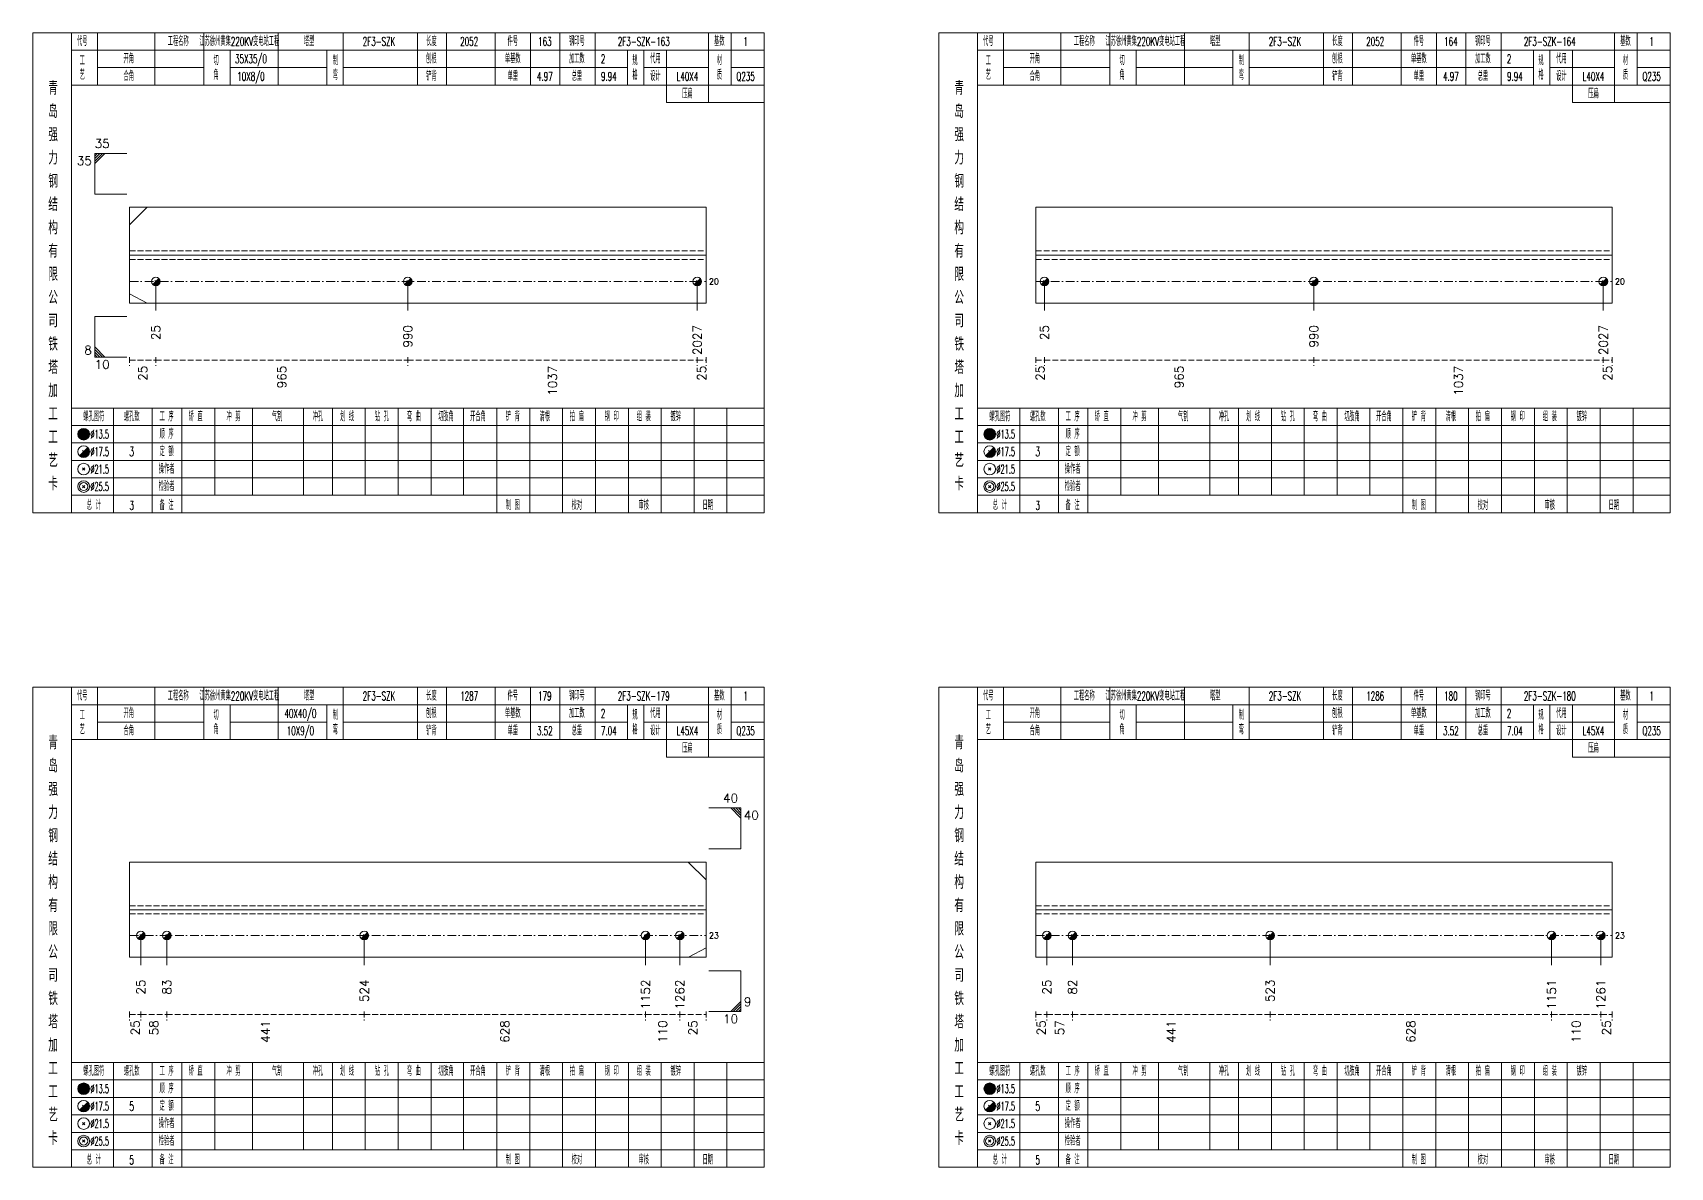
# Model space of a CAD drawing. Extents: x 0 to 4623, y -1159 to 4890.
# Drawn here: x 623 to 1186, y 3825 to 4215 of the extents above; entities that cross this region are included whole.
import ezdxf
from ezdxf.enums import TextEntityAlignment as Align

# ---------------------------------------------------------------- set-up
doc = ezdxf.new("R2010")
doc.units = 0
doc.header["$MEASUREMENT"] = 0
doc.linetypes.add('一点画线', pattern=[5.2, 3, -1, 0.2, -1])
doc.linetypes.add('虚线', pattern=[2.75, 2, -0.75])
doc.layers.get('0').update_dxf_attribs({"linetype": 'CONTINUOUS', "lineweight": 25})
for name, color, linetype, lineweight in [('1', 7, 'CONTINUOUS', 25), ('4', 7, 'CONTINUOUS', 25), ('5', 7, 'CONTINUOUS', 25)]:
    doc.layers.add(name, color=color, linetype=linetype, lineweight=lineweight)
doc.styles.get("Standard").update_dxf_attribs({"font": 'simplex.shx', "width": 0.7, "height": 3, "bigfont": 'gbhzfs.shx'})

# ---------------------------------------------------------------- blocks, each defined once
blk = doc.blocks.new('孔17.5')
at = {"layer": '5', "color": 7, "linetype": 'Continuous', "lineweight": 13}
for p, q in [((-0.707, -0.707), (0.707, 0.707)), ((-0.2, 0.2), (0.2, -0.2))]:
    blk.add_line(p, q, dxfattribs=at)
blk.add_circle((0, 0), 1, dxfattribs=at)
for radius in [0.9, 0.8, 0.7, 0.6, 0.5, 0.4, 0.3, 0.2, 0.1]:
    blk.add_arc((0, 0), radius, 225, 45, dxfattribs=at)

msp = doc.modelspace()

# ---------------------------------------------------------------- linework, layer by layer
at = {"color": 7, "linetype": 'Continuous', "lineweight": 13}
for p, q in [((644.1, 4173.5), (655.1, 4173.5)), ((644.1, 4159.5), (644.1, 4173.5)), ((644.975, 4173.5), (644.1, 4172.625)), ((645.85, 4173.5), (644.1, 4171.75)), ((646.725, 4173.5), (644.1, 4170.875)), ((647.6, 4173.5), (644.1, 4170)), ((644.1, 4159.5), (655.1, 4159.5)), ((656.1, 4149), (662.1, 4155)), ((665.1, 4129.5), (665.1, 4119.5)), ((751.675, 4129.5), (751.675, 4119.5)), ((851.2, 4129.5), (851.2, 4119.5)), ((970.5, 4129.5), (970.5, 4119.5)), ((1063.075, 4129.5), (1063.075, 4119.5)), ((1162.6, 4129.5), (1162.6, 4119.5)), ((656.1, 4125.3), (662.1, 4122)), ((644.1, 4117.5), (655.1, 4117.5)), ((644.1, 4117.5), (644.1, 4103.5)), ((647.6, 4103.5), (644.1, 4107)), ((646.725, 4103.5), (644.1, 4106.125)), ((645.85, 4103.5), (644.1, 4105.25)), ((644.975, 4103.5), (644.1, 4104.375)), ((644.1, 4103.5), (655.1, 4103.5)), ((866.2, 3948.5), (855.2, 3948.5)), ((862.7, 3948.5), (866.2, 3945)), ((863.575, 3948.5), (866.2, 3945.875)), ((864.45, 3948.5), (866.2, 3946.75)), ((865.325, 3948.5), (866.2, 3947.625)), ((866.2, 3934.5), (866.2, 3948.5)), ((866.2, 3934.5), (855.2, 3934.5)), ((854.2, 3923.833), (848.043, 3929.833)), ((659.948, 3904.667), (659.948, 3894.5)), ((668.876, 3904.667), (668.876, 3894.5)), ((736.756, 3904.667), (736.756, 3894.5)), ((833.42, 3904.667), (833.42, 3894.5)), ((845.2, 3904.667), (845.2, 3894.5)), ((854.2, 3900.433), (848.2, 3897.167)), ((971.351, 3904.667), (971.351, 3894.5)), ((980.132, 3904.667), (980.132, 3894.5)), ((1048.065, 3904.667), (1048.065, 3894.5)), ((1144.804, 3904.667), (1144.804, 3894.5)), ((1161.749, 3904.667), (1161.749, 3894.5)), ((866.2, 3892.5), (855.2, 3892.5)), ((866.2, 3892.5), (866.2, 3878.5)), ((866.2, 3878.5), (855.2, 3878.5)), ((862.7, 3878.5), (866.2, 3882)), ((863.575, 3878.5), (866.2, 3881.125)), ((864.45, 3878.5), (866.2, 3880.25)), ((865.325, 3878.5), (866.2, 3879.375))]:
    msp.add_line(p, q, dxfattribs=at)
at = {"color": 7, "linetype": 'Continuous', "lineweight": 18}
for p, q in [((656.1, 4155), (656.1, 4122)), ((656.1, 4155), (854.2, 4155)), ((854.2, 4155), (854.2, 4122)), ((967.5, 4155), (967.5, 4122)), ((967.5, 4155), (1165.6, 4155)), ((1165.6, 4155), (1165.6, 4122)), ((656.1, 4138.5), (854.2, 4138.5)), ((967.5, 4138.5), (1165.6, 4138.5)), ((656.1, 3929.833), (656.1, 3897.167)), ((656.1, 3929.833), (854.2, 3929.833)), ((854.2, 3929.833), (854.2, 3897.167)), ((967.5, 3929.833), (967.5, 3897.167)), ((967.5, 3929.833), (1165.6, 3929.833)), ((1165.6, 3929.833), (1165.6, 3897.167)), ((656.1, 3913.5), (854.2, 3913.5)), ((967.5, 3913.5), (1165.6, 3913.5))]:
    msp.add_line(p, q, dxfattribs=at)
at = {"color": 1, "linetype": '虚线', "lineweight": 18}
for p, q in [((656.1, 4140), (854.2, 4140)), ((656.1, 4137), (854.2, 4137)), ((967.5, 4140), (1165.6, 4140)), ((967.5, 4137), (1165.6, 4137)), ((656.1, 3914.833), (854.2, 3914.833)), ((656.1, 3912.167), (854.2, 3912.167)), ((967.5, 3914.833), (1165.6, 3914.833)), ((967.5, 3912.167), (1165.6, 3912.167))]:
    msp.add_line(p, q, dxfattribs=at)
at = {"color": 3, "linetype": '一点画线', "lineweight": 13}
for p, q in [((656.1, 4129.5), (854.2, 4129.5)), ((967.5, 4129.5), (1165.6, 4129.5)), ((656.1, 3904.667), (854.2, 3904.667)), ((967.5, 3904.667), (1165.6, 3904.667))]:
    msp.add_line(p, q, dxfattribs=at)
at = {"color": 8, "linetype": '虚线', "lineweight": 9}
for p, q in [((656.1, 4103.5), (656.1, 4100.5)), ((665.1, 4103.5), (665.1, 4100.5)), ((665.1, 4103.5), (665.1, 4100.5)), ((751.675, 4103.5), (751.675, 4100.5)), ((751.675, 4103.5), (751.675, 4100.5)), ((851.2, 4103.5), (851.2, 4100.5)), ((851.2, 4103.5), (851.2, 4100.5)), ((854.2, 4103.5), (854.2, 4100.5)), ((967.5, 4103.5), (967.5, 4100.5)), ((970.5, 4103.5), (970.5, 4100.5)), ((970.5, 4103.5), (970.5, 4100.5)), ((1063.075, 4103.5), (1063.075, 4100.5)), ((1063.075, 4103.5), (1063.075, 4100.5)), ((1162.6, 4103.5), (1162.6, 4100.5)), ((1162.6, 4103.5), (1162.6, 4100.5)), ((1165.6, 4103.5), (1165.6, 4100.5)), ((656.1, 4102.5), (665.1, 4102.5)), ((665.1, 4102.5), (751.675, 4102.5)), ((751.675, 4102.5), (851.2, 4102.5)), ((851.2, 4102.5), (854.2, 4102.5)), ((967.5, 4102.5), (970.5, 4102.5)), ((970.5, 4102.5), (1063.075, 4102.5)), ((1063.075, 4102.5), (1162.6, 4102.5)), ((1162.6, 4102.5), (1165.6, 4102.5)), ((656.1, 3878.5), (656.1, 3875.5)), ((659.948, 3878.5), (659.948, 3875.5)), ((659.948, 3878.5), (659.948, 3875.5)), ((668.876, 3878.5), (668.876, 3875.5)), ((668.876, 3878.5), (668.876, 3875.5)), ((736.756, 3878.5), (736.756, 3875.5)), ((736.756, 3878.5), (736.756, 3875.5)), ((833.42, 3878.5), (833.42, 3875.5)), ((833.42, 3878.5), (833.42, 3875.5)), ((845.2, 3878.5), (845.2, 3875.5)), ((845.2, 3878.5), (845.2, 3875.5)), ((854.2, 3878.5), (854.2, 3875.5)), ((967.5, 3878.5), (967.5, 3875.5)), ((971.351, 3878.5), (971.351, 3875.5)), ((971.351, 3878.5), (971.351, 3875.5)), ((980.132, 3878.5), (980.132, 3875.5)), ((980.132, 3878.5), (980.132, 3875.5)), ((1048.065, 3878.5), (1048.065, 3875.5)), ((1048.065, 3878.5), (1048.065, 3875.5)), ((1144.804, 3878.5), (1144.804, 3875.5)), ((1144.804, 3878.5), (1144.804, 3875.5)), ((1161.749, 3878.5), (1161.749, 3875.5)), ((1161.749, 3878.5), (1161.749, 3875.5)), ((1165.6, 3878.5), (1165.6, 3875.5)), ((656.1, 3877.5), (659.948, 3877.5)), ((659.948, 3877.5), (668.876, 3877.5)), ((668.876, 3877.5), (736.756, 3877.5)), ((736.756, 3877.5), (833.42, 3877.5)), ((833.42, 3877.5), (845.2, 3877.5)), ((845.2, 3877.5), (854.2, 3877.5)), ((967.5, 3877.5), (971.351, 3877.5)), ((971.351, 3877.5), (980.132, 3877.5)), ((980.132, 3877.5), (1048.065, 3877.5)), ((1048.065, 3877.5), (1144.804, 3877.5)), ((1144.804, 3877.5), (1161.749, 3877.5)), ((1161.749, 3877.5), (1165.6, 3877.5))]:
    msp.add_line(p, q, dxfattribs=at)
at = {"layer": '1', "color": 7, "linetype": 'Continuous', "lineweight": 18}
for p, q in [((656.1, 4122), (854.2, 4122)), ((967.5, 4122), (1165.6, 4122)), ((656.1, 3897.167), (854.2, 3897.167)), ((967.5, 3897.167), (1165.6, 3897.167))]:
    msp.add_line(p, q, dxfattribs=at)
at = {"layer": '4', "color": 1, "linetype": 'Continuous', "lineweight": 18}
for p, q in [((636.1, 4050), (636.1, 4215)), ((645, 4197), (645, 4215)), ((664.8, 4197), (664.8, 4215)), ((681.6, 4197), (681.6, 4215)), ((707.2, 4197), (707.2, 4215)), ((729.5, 4197), (729.5, 4215)), ((755, 4197), (755, 4215)), ((765, 4197), (765, 4215)), ((781.7, 4197), (781.7, 4215)), ((793.9, 4197), (793.9, 4215)), ((803.9, 4197), (803.9, 4215)), ((816.1, 4197), (816.1, 4215)), ((855, 4191), (855, 4215)), ((862.8, 4197), (862.8, 4215)), ((947.5, 4050), (947.5, 4215)), ((956.4, 4197), (956.4, 4215)), ((976.2, 4197), (976.2, 4215)), ((993, 4197), (993, 4215)), ((1018.6, 4197), (1018.6, 4215)), ((1040.9, 4197), (1040.9, 4215)), ((1066.4, 4197), (1066.4, 4215)), ((1076.4, 4197), (1076.4, 4215)), ((1093.1, 4197), (1093.1, 4215)), ((1105.3, 4197), (1105.3, 4215)), ((1115.3, 4197), (1115.3, 4215)), ((1127.5, 4197), (1127.5, 4215)), ((1166.4, 4191), (1166.4, 4215)), ((1174.2, 4197), (1174.2, 4215)), ((636.1, 4209), (874.2, 4209)), ((690.6, 4197), (690.6, 4209)), ((723.9, 4197), (723.9, 4209)), ((827.2, 4197), (827.2, 4209)), ((832.8, 4197), (832.8, 4209)), ((840.6, 4191), (840.6, 4209)), ((947.5, 4209), (1185.6, 4209)), ((1002, 4197), (1002, 4209)), ((1035.3, 4197), (1035.3, 4209)), ((1138.6, 4197), (1138.6, 4209)), ((1144.2, 4197), (1144.2, 4209)), ((1152, 4191), (1152, 4209)), ((645, 4203), (681.6, 4203)), ((690.6, 4203), (723.9, 4203)), ((729.5, 4203), (827.2, 4203)), ((832.8, 4203), (855, 4203)), ((862.8, 4203), (874.2, 4203)), ((956.4, 4203), (993, 4203)), ((1002, 4203), (1035.3, 4203)), ((1040.9, 4203), (1138.6, 4203)), ((1144.2, 4203), (1166.4, 4203)), ((1174.2, 4203), (1185.6, 4203)), ((636.1, 4197), (874.2, 4197)), ((947.5, 4197), (1185.6, 4197)), ((840.6, 4191), (874.2, 4191)), ((1152, 4191), (1185.6, 4191)), ((636.1, 4086), (874.2, 4086)), ((650.6, 4050), (650.6, 4086)), ((663.9, 4050), (663.9, 4086)), ((674, 4050), (674, 4086)), ((685.4, 4056), (685.4, 4086)), ((698.3, 4056), (698.3, 4086)), ((715.9, 4056), (715.9, 4086)), ((725.8, 4056), (725.8, 4086)), ((737.1, 4056), (737.1, 4086)), ((748.4, 4056), (748.4, 4086)), ((759.7, 4056), (759.7, 4086)), ((770.9, 4056), (770.9, 4086)), ((782.3, 4056), (782.3, 4086)), ((793.6, 4056), (793.6, 4086)), ((804.9, 4056), (804.9, 4086)), ((816.2, 4056), (816.2, 4086)), ((827.5, 4056), (827.5, 4086)), ((838.8, 4056), (838.8, 4086)), ((850.1, 4056), (850.1, 4086)), ((861.4, 4056), (861.4, 4086)), ((947.5, 4086), (1185.6, 4086)), ((962, 4050), (962, 4086)), ((975.3, 4050), (975.3, 4086)), ((985.4, 4050), (985.4, 4086)), ((996.8, 4056), (996.8, 4086)), ((1009.7, 4056), (1009.7, 4086)), ((1027.3, 4056), (1027.3, 4086)), ((1037.2, 4056), (1037.2, 4086)), ((1048.5, 4056), (1048.5, 4086)), ((1059.8, 4056), (1059.8, 4086)), ((1071.1, 4056), (1071.1, 4086)), ((1082.3, 4056), (1082.3, 4086)), ((1093.7, 4056), (1093.7, 4086)), ((1105, 4056), (1105, 4086)), ((1116.3, 4056), (1116.3, 4086)), ((1127.6, 4056), (1127.6, 4086)), ((1138.9, 4056), (1138.9, 4086)), ((1150.2, 4056), (1150.2, 4086)), ((1161.5, 4056), (1161.5, 4086)), ((1172.8, 4056), (1172.8, 4086)), ((636.1, 4080), (874.2, 4080)), ((947.5, 4080), (1185.6, 4080)), ((636.1, 4074), (874.2, 4074)), ((947.5, 4074), (1185.6, 4074)), ((636.1, 4068), (874.2, 4068)), ((947.5, 4068), (1185.6, 4068)), ((636.1, 4062), (874.2, 4062)), ((947.5, 4062), (1185.6, 4062)), ((636.1, 4056), (874.2, 4056)), ((782.3, 4050), (782.3, 4056)), ((793.6, 4050), (793.6, 4056)), ((804.9, 4050), (804.9, 4056)), ((816.2, 4050), (816.2, 4056)), ((827.5, 4050), (827.5, 4056)), ((838.8, 4050), (838.8, 4056)), ((850.1, 4050), (850.1, 4056)), ((861.4, 4050), (861.4, 4056)), ((947.5, 4056), (1185.6, 4056)), ((1093.7, 4050), (1093.7, 4056)), ((1105, 4050), (1105, 4056)), ((1116.3, 4050), (1116.3, 4056)), ((1127.6, 4050), (1127.6, 4056)), ((1138.9, 4050), (1138.9, 4056)), ((1150.2, 4050), (1150.2, 4056)), ((1161.5, 4050), (1161.5, 4056)), ((1172.8, 4050), (1172.8, 4056)), ((636.1, 3825), (636.1, 3990)), ((645, 3972), (645, 3990)), ((664.8, 3972), (664.8, 3990)), ((681.6, 3972), (681.6, 3990)), ((707.2, 3972), (707.2, 3990)), ((729.5, 3972), (729.5, 3990)), ((755, 3972), (755, 3990)), ((765, 3972), (765, 3990)), ((781.7, 3972), (781.7, 3990)), ((793.9, 3972), (793.9, 3990)), ((803.9, 3972), (803.9, 3990)), ((816.1, 3972), (816.1, 3990)), ((855, 3966), (855, 3990)), ((862.8, 3972), (862.8, 3990)), ((947.5, 3825), (947.5, 3990)), ((956.4, 3972), (956.4, 3990)), ((976.2, 3972), (976.2, 3990)), ((993, 3972), (993, 3990)), ((1018.6, 3972), (1018.6, 3990)), ((1040.9, 3972), (1040.9, 3990)), ((1066.4, 3972), (1066.4, 3990)), ((1076.4, 3972), (1076.4, 3990)), ((1093.1, 3972), (1093.1, 3990)), ((1105.3, 3972), (1105.3, 3990)), ((1115.3, 3972), (1115.3, 3990)), ((1127.5, 3972), (1127.5, 3990)), ((1166.4, 3966), (1166.4, 3990)), ((1174.2, 3972), (1174.2, 3990)), ((636.1, 3984), (874.2, 3984)), ((690.6, 3972), (690.6, 3984)), ((723.9, 3972), (723.9, 3984)), ((827.2, 3972), (827.2, 3984)), ((832.8, 3972), (832.8, 3984)), ((840.6, 3966), (840.6, 3984)), ((947.5, 3984), (1185.6, 3984)), ((1002, 3972), (1002, 3984)), ((1035.3, 3972), (1035.3, 3984)), ((1138.6, 3972), (1138.6, 3984)), ((1144.2, 3972), (1144.2, 3984)), ((1152, 3966), (1152, 3984)), ((645, 3978), (681.6, 3978)), ((690.6, 3978), (723.9, 3978)), ((729.5, 3978), (827.2, 3978)), ((832.8, 3978), (855, 3978)), ((862.8, 3978), (874.2, 3978)), ((956.4, 3978), (993, 3978)), ((1002, 3978), (1035.3, 3978)), ((1040.9, 3978), (1138.6, 3978)), ((1144.2, 3978), (1166.4, 3978)), ((1174.2, 3978), (1185.6, 3978)), ((636.1, 3972), (874.2, 3972)), ((947.5, 3972), (1185.6, 3972)), ((840.6, 3966), (874.2, 3966)), ((1152, 3966), (1185.6, 3966)), ((636.1, 3861), (874.2, 3861)), ((650.6, 3825), (650.6, 3861)), ((663.9, 3825), (663.9, 3861)), ((674, 3825), (674, 3861)), ((685.4, 3831), (685.4, 3861)), ((698.3, 3831), (698.3, 3861)), ((715.9, 3831), (715.9, 3861)), ((725.8, 3831), (725.8, 3861)), ((737.1, 3831), (737.1, 3861)), ((748.4, 3831), (748.4, 3861)), ((759.7, 3831), (759.7, 3861)), ((770.9, 3831), (770.9, 3861)), ((782.3, 3831), (782.3, 3861)), ((793.6, 3831), (793.6, 3861)), ((804.9, 3831), (804.9, 3861)), ((816.2, 3831), (816.2, 3861)), ((827.5, 3831), (827.5, 3861)), ((838.8, 3831), (838.8, 3861)), ((850.1, 3831), (850.1, 3861)), ((861.4, 3831), (861.4, 3861)), ((947.5, 3861), (1185.6, 3861)), ((962, 3825), (962, 3861)), ((975.3, 3825), (975.3, 3861)), ((985.4, 3825), (985.4, 3861)), ((996.8, 3831), (996.8, 3861)), ((1009.7, 3831), (1009.7, 3861)), ((1027.3, 3831), (1027.3, 3861)), ((1037.2, 3831), (1037.2, 3861)), ((1048.5, 3831), (1048.5, 3861)), ((1059.8, 3831), (1059.8, 3861)), ((1071.1, 3831), (1071.1, 3861)), ((1082.3, 3831), (1082.3, 3861)), ((1093.7, 3831), (1093.7, 3861)), ((1105, 3831), (1105, 3861)), ((1116.3, 3831), (1116.3, 3861)), ((1127.6, 3831), (1127.6, 3861)), ((1138.9, 3831), (1138.9, 3861)), ((1150.2, 3831), (1150.2, 3861)), ((1161.5, 3831), (1161.5, 3861)), ((1172.8, 3831), (1172.8, 3861)), ((636.1, 3855), (874.2, 3855)), ((947.5, 3855), (1185.6, 3855)), ((636.1, 3849), (874.2, 3849)), ((947.5, 3849), (1185.6, 3849)), ((636.1, 3843), (874.2, 3843)), ((947.5, 3843), (1185.6, 3843)), ((636.1, 3837), (874.2, 3837)), ((947.5, 3837), (1185.6, 3837)), ((636.1, 3831), (874.2, 3831)), ((782.3, 3825), (782.3, 3831)), ((793.6, 3825), (793.6, 3831)), ((804.9, 3825), (804.9, 3831)), ((816.2, 3825), (816.2, 3831)), ((827.5, 3825), (827.5, 3831)), ((838.8, 3825), (838.8, 3831)), ((850.1, 3825), (850.1, 3831)), ((861.4, 3825), (861.4, 3831)), ((947.5, 3831), (1185.6, 3831)), ((1093.7, 3825), (1093.7, 3831)), ((1105, 3825), (1105, 3831)), ((1116.3, 3825), (1116.3, 3831)), ((1127.6, 3825), (1127.6, 3831)), ((1138.9, 3825), (1138.9, 3831)), ((1150.2, 3825), (1150.2, 3831)), ((1161.5, 3825), (1161.5, 3831)), ((1172.8, 3825), (1172.8, 3831))]:
    msp.add_line(p, q, dxfattribs=at)
at = {"layer": '4', "color": 7, "linetype": 'Continuous', "lineweight": 13}
for p, q in [((640.1, 4076.8), (640.5, 4077.2)), ((640.5, 4076.8), (640.1, 4077.2)), ((951.5, 4076.8), (951.9, 4077.2)), ((951.9, 4076.8), (951.5, 4077.2)), ((638.886, 4069.586), (641.714, 4072.414)), ((639.9, 4071.4), (640.7, 4070.6)), ((950.286, 4069.586), (953.114, 4072.414)), ((951.3, 4071.4), (952.1, 4070.6)), ((639.9, 4064.6), (640.7, 4065.4)), ((639.9, 4065.4), (640.7, 4064.6)), ((951.3, 4064.6), (952.1, 4065.4)), ((951.3, 4065.4), (952.1, 4064.6)), ((639.9, 4058.6), (640.7, 4059.4)), ((639.9, 4059.4), (640.7, 4058.6)), ((951.3, 4058.6), (952.1, 4059.4)), ((951.3, 4059.4), (952.1, 4058.6)), ((640.1, 3851.8), (640.5, 3852.2)), ((640.5, 3851.8), (640.1, 3852.2)), ((951.5, 3851.8), (951.9, 3852.2)), ((951.9, 3851.8), (951.5, 3852.2)), ((638.886, 3844.586), (641.714, 3847.414)), ((639.9, 3846.4), (640.7, 3845.6)), ((950.286, 3844.586), (953.114, 3847.414)), ((951.3, 3846.4), (952.1, 3845.6)), ((639.9, 3839.6), (640.7, 3840.4)), ((639.9, 3840.4), (640.7, 3839.6)), ((951.3, 3839.6), (952.1, 3840.4)), ((951.3, 3840.4), (952.1, 3839.6)), ((639.9, 3833.6), (640.7, 3834.4)), ((639.9, 3834.4), (640.7, 3833.6)), ((951.3, 3833.6), (952.1, 3834.4)), ((951.3, 3834.4), (952.1, 3833.6))]:
    msp.add_line(p, q, dxfattribs=at)
at = {"layer": '4', "color": 1, "linetype": 'Continuous', "lineweight": 18}
for points in [[(622.8, 4215), (622.8, 4050), (874.2, 4050), (874.2, 4215)], [(934.2, 4215), (934.2, 4050), (1185.6, 4050), (1185.6, 4215)], [(622.8, 3990), (622.8, 3825), (874.2, 3825), (874.2, 3990)], [(934.2, 3990), (934.2, 3825), (1185.6, 3825), (1185.6, 3990)]]:
    msp.add_lwpolyline(points, close=True, dxfattribs=at)
at = {"layer": '4', "color": 7, "linetype": 'Continuous', "lineweight": 13}
for centre, radius in [((640.3, 4077), 2), ((640.3, 4077), 1.8), ((640.3, 4077), 1.6), ((640.3, 4077), 1.4), ((640.3, 4077), 1.2), ((640.3, 4077), 1), ((640.3, 4077), 0.8), ((640.3, 4077), 0.6), ((640.3, 4077), 0.4), ((640.3, 4077), 0.2), ((951.7, 4077), 2), ((951.7, 4077), 1.8), ((951.7, 4077), 1.6), ((951.7, 4077), 1.4), ((951.7, 4077), 1.2), ((951.7, 4077), 1), ((951.7, 4077), 0.8), ((951.7, 4077), 0.6), ((951.7, 4077), 0.4), ((951.7, 4077), 0.2), ((640.3, 4071), 2), ((951.7, 4071), 2), ((640.3, 4065), 2), ((951.7, 4065), 2), ((640.3, 4059), 2), ((640.3, 4059), 1.4), ((951.7, 4059), 2), ((951.7, 4059), 1.4), ((640.3, 3852), 2), ((640.3, 3852), 1.8), ((640.3, 3852), 1.6), ((640.3, 3852), 1.4), ((640.3, 3852), 1.2), ((640.3, 3852), 1), ((640.3, 3852), 0.8), ((640.3, 3852), 0.6), ((640.3, 3852), 0.4), ((640.3, 3852), 0.2), ((951.7, 3852), 2), ((951.7, 3852), 1.8), ((951.7, 3852), 1.6), ((951.7, 3852), 1.4), ((951.7, 3852), 1.2), ((951.7, 3852), 1), ((951.7, 3852), 0.8), ((951.7, 3852), 0.6), ((951.7, 3852), 0.4), ((951.7, 3852), 0.2), ((640.3, 3846), 2), ((951.7, 3846), 2), ((640.3, 3840), 2), ((951.7, 3840), 2), ((640.3, 3834), 2), ((640.3, 3834), 1.4), ((951.7, 3834), 2), ((951.7, 3834), 1.4)]:
    msp.add_circle(centre, radius, dxfattribs=at)
for centre, radius in [((640.3, 4071), 1.8), ((640.3, 4071), 1.6), ((640.3, 4071), 1.4), ((640.3, 4071), 1.2), ((640.3, 4071), 1), ((640.3, 4071), 0.8), ((640.3, 4071), 0.6), ((640.3, 4071), 0.4), ((640.3, 4071), 0.2), ((951.7, 4071), 1.8), ((951.7, 4071), 1.6), ((951.7, 4071), 1.4), ((951.7, 4071), 1.2), ((951.7, 4071), 1), ((951.7, 4071), 0.8), ((951.7, 4071), 0.6), ((951.7, 4071), 0.4), ((951.7, 4071), 0.2), ((640.3, 3846), 1.8), ((640.3, 3846), 1.6), ((640.3, 3846), 1.4), ((640.3, 3846), 1.2), ((640.3, 3846), 1), ((640.3, 3846), 0.8), ((640.3, 3846), 0.6), ((640.3, 3846), 0.4), ((640.3, 3846), 0.2), ((951.7, 3846), 1.8), ((951.7, 3846), 1.6), ((951.7, 3846), 1.4), ((951.7, 3846), 1.2), ((951.7, 3846), 1), ((951.7, 3846), 0.8), ((951.7, 3846), 0.6), ((951.7, 3846), 0.4), ((951.7, 3846), 0.2)]:
    msp.add_arc(centre, radius, 225, 45, dxfattribs=at)

# ---------------------------------------------------------------- block references
at = {"layer": '1', "color": 7, "linetype": 'Continuous', "lineweight": 13, "xscale": 1.5, "yscale": 1.5, "zscale": 1.5}
for p in [(665.1, 4129.5), (751.675, 4129.5), (851.2, 4129.5), (970.5, 4129.5), (1063.075, 4129.5), (1162.6, 4129.5), (659.948, 3904.667), (668.876, 3904.667), (736.756, 3904.667), (833.42, 3904.667), (845.2, 3904.667), (971.351, 3904.667), (980.132, 3904.667), (1048.065, 3904.667), (1144.804, 3904.667), (1161.749, 3904.667)]:
    msp.add_blockref('孔17.5', p, dxfattribs=at)

# ---------------------------------------------------------------- texts
at = {"color": 7, "linetype": 'Continuous', "lineweight": 13}
for s, p in [('35', (644.1, 4174.5)), ('9', (867.2, 3879.5))]:
    msp.add_text(s, height=3, dxfattribs=at).set_placement(p, align=Align.BOTTOM_LEFT)
for s, p in [('35', (643.1, 4172.5)), ('10', (865.2, 3877.5))]:
    msp.add_text(s, height=3, dxfattribs=at).set_placement(p, align=Align.TOP_RIGHT)
for s, p in [('20', (855.2, 4129.5)), ('20', (1166.6, 4129.5)), ('23', (855.2, 3904.667)), ('23', (1166.6, 3904.667))]:
    msp.add_text(s, height=2, dxfattribs=at).set_placement(p, align=Align.MIDDLE_LEFT)
for s, p in [('8', (643.1, 4103.5)), ('40', (865.2, 3949.5))]:
    msp.add_text(s, height=3, dxfattribs=at).set_placement(p, align=Align.BOTTOM_RIGHT)
for s, p in [('10', (644.1, 4102.5)), ('40', (867.2, 3947.5))]:
    msp.add_text(s, height=3, dxfattribs=at).set_placement(p, align=Align.TOP_LEFT)
at = {"color": 8, "linetype": 'Continuous', "lineweight": 9}
for s, p in [('25', (660.6, 4100.5)), ('965', (708.387, 4100.5)), ('1037', (801.437, 4100.5)), ('25', (852.7, 4100.5)), ('25', (969, 4100.5)), ('965', (1016.787, 4100.5)), ('1037', (1112.837, 4100.5)), ('25', (1164.1, 4100.5)), ('25', (658.024, 3875.5)), ('58', (664.412, 3875.5)), ('441', (702.816, 3875.5)), ('628', (785.088, 3875.5)), ('110', (839.31, 3875.5)), ('25', (849.7, 3875.5)), ('25', (969.426, 3875.5)), ('57', (975.741, 3875.5)), ('441', (1014.098, 3875.5)), ('628', (1096.434, 3875.5)), ('110', (1153.277, 3875.5)), ('25', (1163.674, 3875.5))]:
    msp.add_text(s, height=3, rotation=90, dxfattribs=at).set_placement(p, align=Align.MIDDLE_RIGHT)
at = {"layer": '1', "color": 7, "linetype": 'Continuous', "lineweight": 13}
for s, p in [('25', (665.1, 4114.5)), ('990', (751.675, 4114.5)), ('2027', (851.2, 4114.5)), ('25', (970.5, 4114.5)), ('990', (1063.075, 4114.5)), ('2027', (1162.6, 4114.5)), ('25', (659.948, 3889.5)), ('83', (668.876, 3889.5)), ('524', (736.756, 3889.5)), ('1152', (833.42, 3889.5)), ('1262', (845.2, 3889.5)), ('25', (971.351, 3889.5)), ('82', (980.132, 3889.5)), ('523', (1048.065, 3889.5)), ('1151', (1144.804, 3889.5)), ('1261', (1161.749, 3889.5))]:
    msp.add_text(s, height=3, rotation=90, dxfattribs=at).set_placement(p, align=Align.MIDDLE_RIGHT)
at = {"layer": '4', "color": 1, "linetype": 'Continuous', "lineweight": 13}
for s, height, width, p in [('代号', 3, 0.6, (639.8, 4212)), ('工程名称', 3, 0.6, (672.8, 4212)), ('江苏徐州黄集220KV变电站工程', 3, 0.6, (693.8, 4212)), ('塔型', 3, 0.6, (717.8, 4212)), ('2F3-SZK', 3, 0.6, (741.8, 4212)), ('长度', 3, 0.6, (759.8, 4212)), ('2052', 3, 0.6, (772.8, 4212)), ('件号', 3, 0.6, (787.8, 4212)), ('163', 3, 0.6, (798.8, 4212)), ('钢印号', 3, 0.6, (809.8, 4212)), ('2F3-SZK-163', 3, 0.6, (832.8, 4212)), ('基数', 3, 0.6, (858.8, 4212)), ('1', 3, 0.6, (867.8, 4212)), ('代号', 3, 0.6, (951.2, 4212)), ('工程名称', 3, 0.6, (984.2, 4212)), ('江苏徐州黄集220KV变电站工程', 3, 0.6, (1005.2, 4212)), ('塔型', 3, 0.6, (1029.2, 4212)), ('2F3-SZK', 3, 0.6, (1053.2, 4212)), ('长度', 3, 0.6, (1071.2, 4212)), ('2052', 3, 0.6, (1084.2, 4212)), ('件号', 3, 0.6, (1099.2, 4212)), ('164', 3, 0.6, (1110.2, 4212)), ('钢印号', 3, 0.6, (1121.2, 4212)), ('2F3-SZK-164', 3, 0.6, (1144.2, 4212)), ('基数', 3, 0.6, (1170.2, 4212)), ('1', 3, 0.6, (1179.2, 4212)), ('工', 3, 0.6, (639.8, 4205.4)), ('开角', 3, 0.6, (655.8, 4206)), ('切', 3, 0.6, (685.8, 4205.4)), ('35X35/0', 3, 0.6, (697.8, 4206)), ('制', 3, 0.6, (726.8, 4205.4)), ('刨根', 3, 0.6, (759.8, 4206)), ('单基数', 3, 0.6, (787.8, 4206)), ('加工数', 3, 0.6, (809.8, 4206)), ('2', 3, 0.6, (818.8, 4206)), ('规', 3, 0.6, (829.8, 4205.4)), ('代用', 3, 0.6, (836.8, 4206)), ('材', 3, 0.6, (858.8, 4205.4)), ('工', 3, 0.6, (951.2, 4205.4)), ('开角', 3, 0.6, (967.2, 4206)), ('切', 3, 0.6, (997.2, 4205.4)), ('制', 3, 0.6, (1038.2, 4205.4)), ('刨根', 3, 0.6, (1071.2, 4206)), ('单基数', 3, 0.6, (1099.2, 4206)), ('加工数', 3, 0.6, (1121.2, 4206)), ('2', 3, 0.6, (1130.2, 4206)), ('规', 3, 0.6, (1141.2, 4205.4)), ('代用', 3, 0.6, (1148.2, 4206)), ('材', 3, 0.6, (1170.2, 4205.4)), ('青', 4.6, 0.8, (629.8, 4196)), ('艺', 3, 0.6, (639.8, 4200.4)), ('合角', 3, 0.6, (655.8, 4200)), ('角', 3, 0.6, (685.8, 4200.4)), ('10X8/0', 3, 0.6, (697.8, 4200)), ('弯', 3, 0.6, (726.8, 4200.4)), ('铲背', 3, 0.6, (759.8, 4200)), ('单重', 3, 0.6, (787.8, 4200)), ('4.97', 3, 0.6, (798.8, 4200)), ('总重', 3, 0.6, (809.8, 4200)), ('9.94', 3, 0.6, (820.8, 4200)), ('格', 3, 0.6, (829.8, 4200.4)), ('设计', 3, 0.6, (836.8, 4200)), ('L40X4', 3, 0.6, (847.8, 4200)), ('质', 3, 0.6, (858.8, 4200.4)), ('Q235', 3, 0.6, (867.8, 4200)), ('青', 4.6, 0.8, (941.2, 4196)), ('艺', 3, 0.6, (951.2, 4200.4)), ('合角', 3, 0.6, (967.2, 4200)), ('角', 3, 0.6, (997.2, 4200.4)), ('弯', 3, 0.6, (1038.2, 4200.4)), ('铲背', 3, 0.6, (1071.2, 4200)), ('单重', 3, 0.6, (1099.2, 4200)), ('4.97', 3, 0.6, (1110.2, 4200)), ('总重', 3, 0.6, (1121.2, 4200)), ('9.94', 3, 0.6, (1132.2, 4200)), ('格', 3, 0.6, (1141.2, 4200.4)), ('设计', 3, 0.6, (1148.2, 4200)), ('L40X4', 3, 0.6, (1159.2, 4200)), ('质', 3, 0.6, (1170.2, 4200.4)), ('Q235', 3, 0.6, (1179.2, 4200)), ('压扁', 3, 0.6, (847.8, 4194)), ('压扁', 3, 0.6, (1159.2, 4194)), ('岛', 4.6, 0.8, (629.8, 4188)), ('岛', 4.6, 0.8, (941.2, 4188)), ('强', 4.6, 0.8, (629.8, 4180)), ('强', 4.6, 0.8, (941.2, 4180)), ('力', 4.6, 0.8, (629.8, 4172)), ('力', 4.6, 0.8, (941.2, 4172)), ('钢', 4.6, 0.8, (629.8, 4164)), ('钢', 4.6, 0.8, (941.2, 4164)), ('结', 4.6, 0.8, (629.8, 4156)), ('结', 4.6, 0.8, (941.2, 4156)), ('构', 4.6, 0.8, (629.8, 4148)), ('构', 4.6, 0.8, (941.2, 4148)), ('有', 4.6, 0.8, (629.8, 4140)), ('有', 4.6, 0.8, (941.2, 4140)), ('限', 4.6, 0.8, (629.8, 4132)), ('限', 4.6, 0.8, (941.2, 4132)), ('公', 4.6, 0.8, (629.8, 4124)), ('公', 4.6, 0.8, (941.2, 4124)), ('司', 4.6, 0.8, (629.8, 4116)), ('司', 4.6, 0.8, (941.2, 4116)), ('铁', 4.6, 0.8, (629.8, 4108)), ('铁', 4.6, 0.8, (941.2, 4108)), ('塔', 4.6, 0.8, (629.8, 4100)), ('塔', 4.6, 0.8, (941.2, 4100)), ('加', 4.6, 0.8, (629.8, 4092)), ('加', 4.6, 0.8, (941.2, 4092)), ('工', 4.6, 0.8, (629.8, 4084)), ('工', 4.6, 0.8, (941.2, 4084)), ('螺孔图符', 3, 0.6, (643.8, 4083)), ('螺孔数', 3, 0.6, (656.8, 4083)), ('工 序', 3, 0.6, (668.8, 4083)), ('矫 直', 3, 0.6, (678.8, 4083)), ('冲 剪', 3, 0.6, (691.8, 4083)), ('气割', 3, 0.6, (706.8, 4083)), ('冲孔', 3, 0.6, (720.8, 4083)), ('划 线', 3, 0.6, (730.8, 4083)), ('钻 孔', 3, 0.6, (742.8, 4083)), ('弯 曲', 3, 0.6, (753.8, 4083)), ('切肢角', 3, 0.6, (764.8, 4083)), ('开合角', 3, 0.6, (775.8, 4083)), ('铲 背', 3, 0.6, (787.8, 4083)), ('清根', 3, 0.6, (798.8, 4083)), ('拍 扁', 3, 0.6, (809.8, 4083)), ('钢 印', 3, 0.6, (821.8, 4083)), ('组 装', 3, 0.6, (832.8, 4083)), ('镀锌', 3, 0.6, (843.8, 4083)), ('螺孔图符', 3, 0.6, (955.2, 4083)), ('螺孔数', 3, 0.6, (968.2, 4083)), ('工 序', 3, 0.6, (980.2, 4083)), ('矫 直', 3, 0.6, (990.2, 4083)), ('冲 剪', 3, 0.6, (1003.2, 4083)), ('气割', 3, 0.6, (1018.2, 4083)), ('冲孔', 3, 0.6, (1032.2, 4083)), ('划 线', 3, 0.6, (1042.2, 4083)), ('钻 孔', 3, 0.6, (1054.2, 4083)), ('弯 曲', 3, 0.6, (1065.2, 4083)), ('切肢角', 3, 0.6, (1076.2, 4083)), ('开合角', 3, 0.6, (1087.2, 4083)), ('铲 背', 3, 0.6, (1099.2, 4083)), ('清根', 3, 0.6, (1110.2, 4083)), ('拍 扁', 3, 0.6, (1121.2, 4083)), ('钢 印', 3, 0.6, (1133.2, 4083)), ('组 装', 3, 0.6, (1144.2, 4083)), ('镀锌', 3, 0.6, (1155.2, 4083)), ('工', 4.6, 0.8, (629.8, 4076)), ('%%C13.5', 3, 0.5, (645.8, 4077)), ('顺 序', 3, 0.6, (668.8, 4077)), ('工', 4.6, 0.8, (941.2, 4076)), ('%%C13.5', 3, 0.5, (957.2, 4077)), ('顺 序', 3, 0.6, (980.2, 4077)), ('艺', 4.6, 0.8, (629.8, 4068)), ('%%C17.5', 3, 0.5, (645.8, 4071)), ('3', 3.2, 0.6, (656.8, 4071)), ('定 额', 3, 0.6, (668.8, 4071)), ('艺', 4.6, 0.8, (941.2, 4068)), ('%%C17.5', 3, 0.5, (957.2, 4071)), ('3', 3.2, 0.6, (968.2, 4071)), ('定 额', 3, 0.6, (980.2, 4071)), ('%%C21.5', 3, 0.5, (645.8, 4065)), ('操作者', 3, 0.6, (668.8, 4065)), ('%%C21.5', 3, 0.5, (957.2, 4065)), ('操作者', 3, 0.6, (980.2, 4065)), ('卡', 4.6, 0.8, (629.8, 4060)), ('%%C25.5', 3, 0.5, (645.8, 4059)), ('检验者', 3, 0.6, (668.8, 4059)), ('卡', 4.6, 0.8, (941.2, 4060)), ('%%C25.5', 3, 0.5, (957.2, 4059)), ('检验者', 3, 0.6, (980.2, 4059)), ('总 计', 3, 0.6, (643.8, 4052.5)), ('3', 3, 0.6, (656.8, 4052.5)), ('备 注', 3, 0.6, (668.8, 4052.5)), ('制 图', 3, 0.6, (787.8, 4052.5)), ('校对', 3, 0.6, (809.8, 4052.5)), ('审核', 3, 0.6, (832.8, 4052.5)), ('日期', 3, 0.6, (854.8, 4052.5)), ('总 计', 3, 0.6, (955.2, 4052.5)), ('3', 3, 0.6, (968.2, 4052.5)), ('备 注', 3, 0.6, (980.2, 4052.5)), ('制 图', 3, 0.6, (1099.2, 4052.5)), ('校对', 3, 0.6, (1121.2, 4052.5)), ('审核', 3, 0.6, (1144.2, 4052.5)), ('日期', 3, 0.6, (1166.2, 4052.5)), ('代号', 3, 0.6, (639.8, 3987)), ('工程名称', 3, 0.6, (672.8, 3987)), ('江苏徐州黄集220KV变电站工程', 3, 0.6, (693.8, 3987)), ('塔型', 3, 0.6, (717.8, 3987)), ('2F3-SZK', 3, 0.6, (741.8, 3987)), ('长度', 3, 0.6, (759.8, 3987)), ('1287', 3, 0.6, (772.8, 3987)), ('件号', 3, 0.6, (787.8, 3987)), ('179', 3, 0.6, (798.8, 3987)), ('钢印号', 3, 0.6, (809.8, 3987)), ('2F3-SZK-179', 3, 0.6, (832.8, 3987)), ('基数', 3, 0.6, (858.8, 3987)), ('1', 3, 0.6, (867.8, 3987)), ('代号', 3, 0.6, (951.2, 3987)), ('工程名称', 3, 0.6, (984.2, 3987)), ('江苏徐州黄集220KV变电站工程', 3, 0.6, (1005.2, 3987)), ('塔型', 3, 0.6, (1029.2, 3987)), ('2F3-SZK', 3, 0.6, (1053.2, 3987)), ('长度', 3, 0.6, (1071.2, 3987)), ('1286', 3, 0.6, (1084.2, 3987)), ('件号', 3, 0.6, (1099.2, 3987)), ('180', 3, 0.6, (1110.2, 3987)), ('钢印号', 3, 0.6, (1121.2, 3987)), ('2F3-SZK-180', 3, 0.6, (1144.2, 3987)), ('基数', 3, 0.6, (1170.2, 3987)), ('1', 3, 0.6, (1179.2, 3987)), ('工', 3, 0.6, (639.8, 3980.4)), ('开角', 3, 0.6, (655.8, 3981)), ('切', 3, 0.6, (685.8, 3980.4)), ('40X40/0', 3, 0.6, (714.8, 3981)), ('制', 3, 0.6, (726.8, 3980.4)), ('刨根', 3, 0.6, (759.8, 3981)), ('单基数', 3, 0.6, (787.8, 3981)), ('加工数', 3, 0.6, (809.8, 3981)), ('2', 3, 0.6, (818.8, 3981)), ('规', 3, 0.6, (829.8, 3980.4)), ('代用', 3, 0.6, (836.8, 3981)), ('材', 3, 0.6, (858.8, 3980.4)), ('工', 3, 0.6, (951.2, 3980.4)), ('开角', 3, 0.6, (967.2, 3981)), ('切', 3, 0.6, (997.2, 3980.4)), ('制', 3, 0.6, (1038.2, 3980.4)), ('刨根', 3, 0.6, (1071.2, 3981)), ('单基数', 3, 0.6, (1099.2, 3981)), ('加工数', 3, 0.6, (1121.2, 3981)), ('2', 3, 0.6, (1130.2, 3981)), ('规', 3, 0.6, (1141.2, 3980.4)), ('代用', 3, 0.6, (1148.2, 3981)), ('材', 3, 0.6, (1170.2, 3980.4)), ('青', 4.6, 0.8, (629.8, 3971)), ('艺', 3, 0.6, (639.8, 3975.4)), ('合角', 3, 0.6, (655.8, 3975)), ('角', 3, 0.6, (685.8, 3975.4)), ('10X9/0', 3, 0.6, (714.8, 3975)), ('弯', 3, 0.6, (726.8, 3975.4)), ('铲背', 3, 0.6, (759.8, 3975)), ('单重', 3, 0.6, (787.8, 3975)), ('3.52', 3, 0.6, (798.8, 3975)), ('总重', 3, 0.6, (809.8, 3975)), ('7.04', 3, 0.6, (820.8, 3975)), ('格', 3, 0.6, (829.8, 3975.4)), ('设计', 3, 0.6, (836.8, 3975)), ('L45X4', 3, 0.6, (847.8, 3975)), ('质', 3, 0.6, (858.8, 3975.4)), ('Q235', 3, 0.6, (867.8, 3975)), ('青', 4.6, 0.8, (941.2, 3971)), ('艺', 3, 0.6, (951.2, 3975.4)), ('合角', 3, 0.6, (967.2, 3975)), ('角', 3, 0.6, (997.2, 3975.4)), ('弯', 3, 0.6, (1038.2, 3975.4)), ('铲背', 3, 0.6, (1071.2, 3975)), ('单重', 3, 0.6, (1099.2, 3975)), ('3.52', 3, 0.6, (1110.2, 3975)), ('总重', 3, 0.6, (1121.2, 3975)), ('7.04', 3, 0.6, (1132.2, 3975)), ('格', 3, 0.6, (1141.2, 3975.4)), ('设计', 3, 0.6, (1148.2, 3975)), ('L45X4', 3, 0.6, (1159.2, 3975)), ('质', 3, 0.6, (1170.2, 3975.4)), ('Q235', 3, 0.6, (1179.2, 3975)), ('压扁', 3, 0.6, (847.8, 3969)), ('压扁', 3, 0.6, (1159.2, 3969)), ('岛', 4.6, 0.8, (629.8, 3963)), ('岛', 4.6, 0.8, (941.2, 3963)), ('强', 4.6, 0.8, (629.8, 3955)), ('强', 4.6, 0.8, (941.2, 3955)), ('力', 4.6, 0.8, (629.8, 3947)), ('力', 4.6, 0.8, (941.2, 3947)), ('钢', 4.6, 0.8, (629.8, 3939)), ('钢', 4.6, 0.8, (941.2, 3939)), ('结', 4.6, 0.8, (629.8, 3931)), ('结', 4.6, 0.8, (941.2, 3931)), ('构', 4.6, 0.8, (629.8, 3923)), ('构', 4.6, 0.8, (941.2, 3923)), ('有', 4.6, 0.8, (629.8, 3915)), ('有', 4.6, 0.8, (941.2, 3915)), ('限', 4.6, 0.8, (629.8, 3907)), ('限', 4.6, 0.8, (941.2, 3907)), ('公', 4.6, 0.8, (629.8, 3899)), ('公', 4.6, 0.8, (941.2, 3899)), ('司', 4.6, 0.8, (629.8, 3891)), ('司', 4.6, 0.8, (941.2, 3891)), ('铁', 4.6, 0.8, (629.8, 3883)), ('铁', 4.6, 0.8, (941.2, 3883)), ('塔', 4.6, 0.8, (629.8, 3875)), ('塔', 4.6, 0.8, (941.2, 3875)), ('加', 4.6, 0.8, (629.8, 3867)), ('加', 4.6, 0.8, (941.2, 3867)), ('工', 4.6, 0.8, (629.8, 3859)), ('工', 4.6, 0.8, (941.2, 3859)), ('螺孔图符', 3, 0.6, (643.8, 3858)), ('螺孔数', 3, 0.6, (656.8, 3858)), ('工 序', 3, 0.6, (668.8, 3858)), ('矫 直', 3, 0.6, (678.8, 3858)), ('冲 剪', 3, 0.6, (691.8, 3858)), ('气割', 3, 0.6, (706.8, 3858)), ('冲孔', 3, 0.6, (720.8, 3858)), ('划 线', 3, 0.6, (730.8, 3858)), ('钻 孔', 3, 0.6, (742.8, 3858)), ('弯 曲', 3, 0.6, (753.8, 3858)), ('切肢角', 3, 0.6, (764.8, 3858)), ('开合角', 3, 0.6, (775.8, 3858)), ('铲 背', 3, 0.6, (787.8, 3858)), ('清根', 3, 0.6, (798.8, 3858)), ('拍 扁', 3, 0.6, (809.8, 3858)), ('钢 印', 3, 0.6, (821.8, 3858)), ('组 装', 3, 0.6, (832.8, 3858)), ('镀锌', 3, 0.6, (843.8, 3858)), ('螺孔图符', 3, 0.6, (955.2, 3858)), ('螺孔数', 3, 0.6, (968.2, 3858)), ('工 序', 3, 0.6, (980.2, 3858)), ('矫 直', 3, 0.6, (990.2, 3858)), ('冲 剪', 3, 0.6, (1003.2, 3858)), ('气割', 3, 0.6, (1018.2, 3858)), ('冲孔', 3, 0.6, (1032.2, 3858)), ('划 线', 3, 0.6, (1042.2, 3858)), ('钻 孔', 3, 0.6, (1054.2, 3858)), ('弯 曲', 3, 0.6, (1065.2, 3858)), ('切肢角', 3, 0.6, (1076.2, 3858)), ('开合角', 3, 0.6, (1087.2, 3858)), ('铲 背', 3, 0.6, (1099.2, 3858)), ('清根', 3, 0.6, (1110.2, 3858)), ('拍 扁', 3, 0.6, (1121.2, 3858)), ('钢 印', 3, 0.6, (1133.2, 3858)), ('组 装', 3, 0.6, (1144.2, 3858)), ('镀锌', 3, 0.6, (1155.2, 3858)), ('工', 4.6, 0.8, (629.8, 3851)), ('%%C13.5', 3, 0.5, (645.8, 3852)), ('顺 序', 3, 0.6, (668.8, 3852)), ('工', 4.6, 0.8, (941.2, 3851)), ('%%C13.5', 3, 0.5, (957.2, 3852)), ('顺 序', 3, 0.6, (980.2, 3852)), ('艺', 4.6, 0.8, (629.8, 3843)), ('%%C17.5', 3, 0.5, (645.8, 3846)), ('5', 3.2, 0.6, (656.8, 3846)), ('定 额', 3, 0.6, (668.8, 3846)), ('艺', 4.6, 0.8, (941.2, 3843)), ('%%C17.5', 3, 0.5, (957.2, 3846)), ('5', 3.2, 0.6, (968.2, 3846)), ('定 额', 3, 0.6, (980.2, 3846)), ('%%C21.5', 3, 0.5, (645.8, 3840)), ('操作者', 3, 0.6, (668.8, 3840)), ('%%C21.5', 3, 0.5, (957.2, 3840)), ('操作者', 3, 0.6, (980.2, 3840)), ('卡', 4.6, 0.8, (629.8, 3835)), ('%%C25.5', 3, 0.5, (645.8, 3834)), ('检验者', 3, 0.6, (668.8, 3834)), ('卡', 4.6, 0.8, (941.2, 3835)), ('%%C25.5', 3, 0.5, (957.2, 3834)), ('检验者', 3, 0.6, (980.2, 3834)), ('总 计', 3, 0.6, (643.8, 3827.5)), ('5', 3, 0.6, (656.8, 3827.5)), ('备 注', 3, 0.6, (668.8, 3827.5)), ('制 图', 3, 0.6, (787.8, 3827.5)), ('校对', 3, 0.6, (809.8, 3827.5)), ('审核', 3, 0.6, (832.8, 3827.5)), ('日期', 3, 0.6, (854.8, 3827.5)), ('总 计', 3, 0.6, (955.2, 3827.5)), ('5', 3, 0.6, (968.2, 3827.5)), ('备 注', 3, 0.6, (980.2, 3827.5)), ('制 图', 3, 0.6, (1099.2, 3827.5)), ('校对', 3, 0.6, (1121.2, 3827.5)), ('审核', 3, 0.6, (1144.2, 3827.5)), ('日期', 3, 0.6, (1166.2, 3827.5))]:
    msp.add_text(s, height=height, dxfattribs=dict(at, width=width)).set_placement(p, align=Align.MIDDLE_CENTER)

doc.saveas('drawing.dxf')
